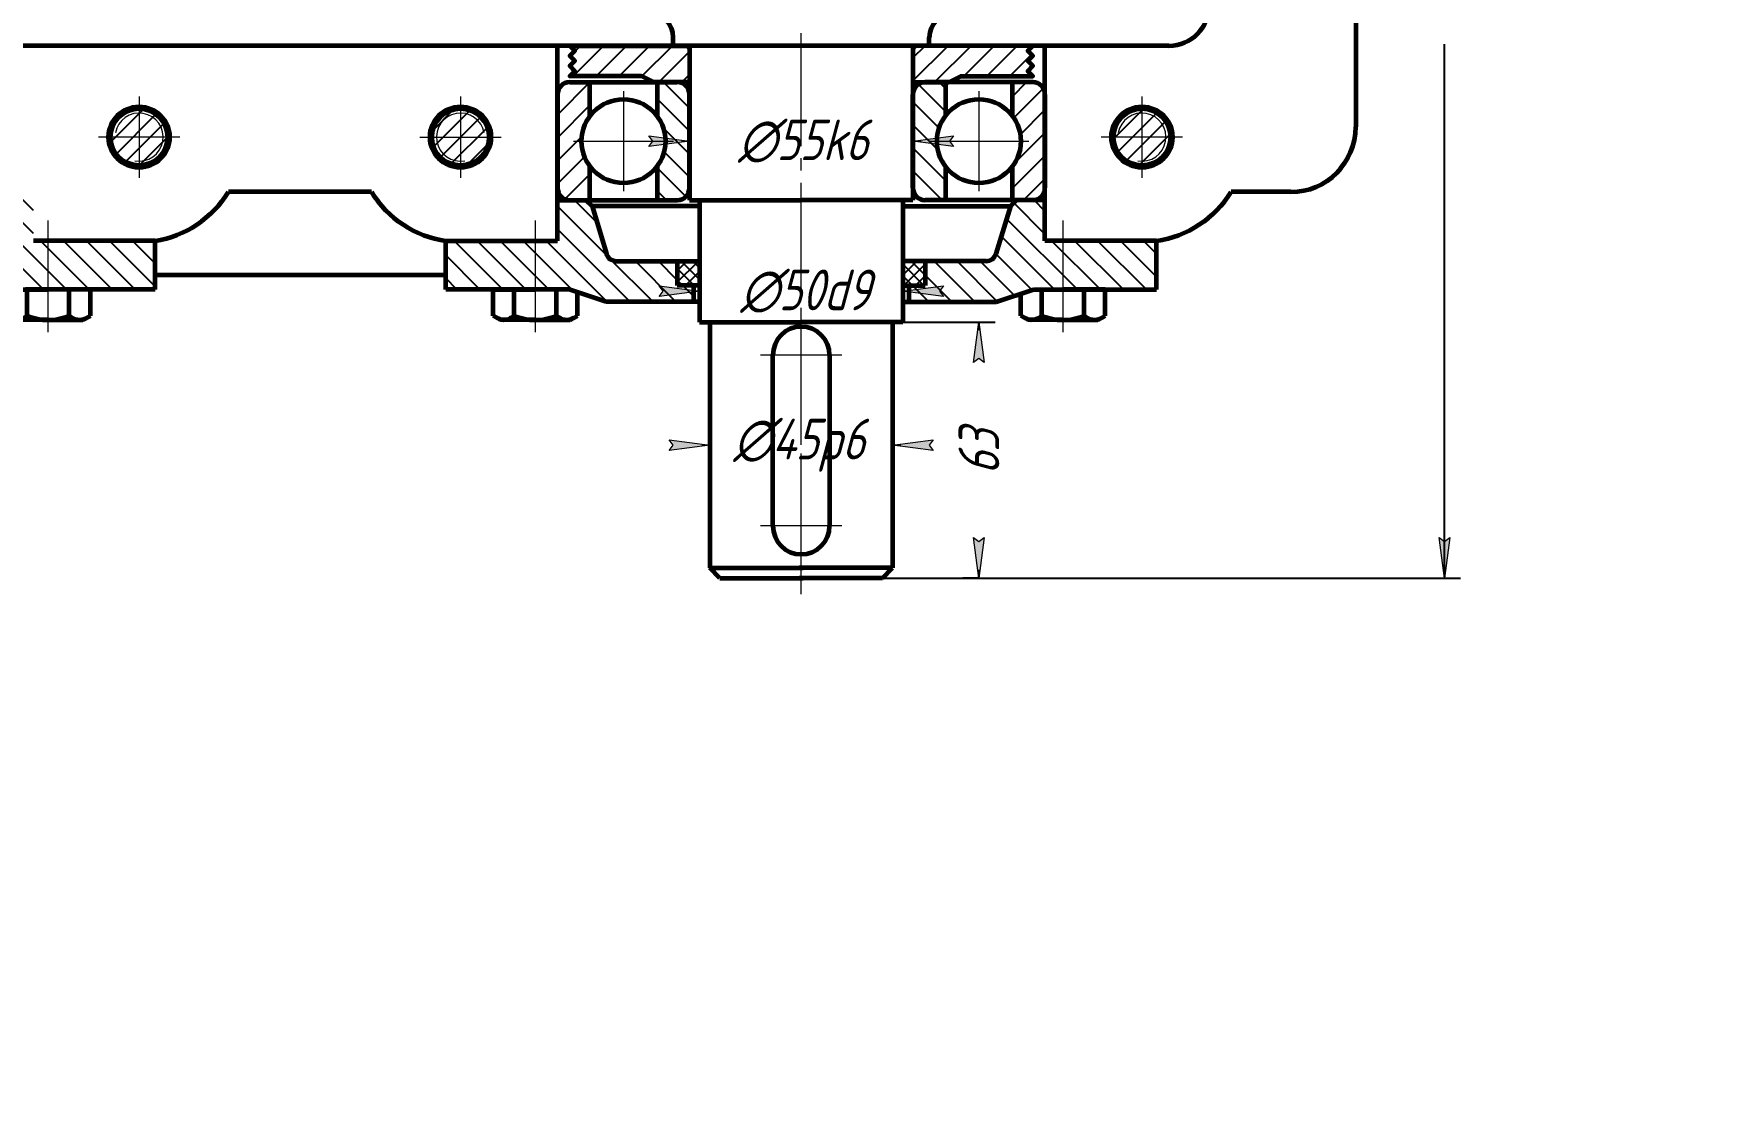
# Model space of a CAD drawing. Header units: millimetres. Extents: x 0 to 420, y 0 to 594.
# Drawn here: x 214.1 to 420, y 0 to 133 of the extents above; entities that cross this region are included whole.
import ezdxf

# ---------------------------------------------------------------- set-up
doc = ezdxf.new("R2010")
doc.units = ezdxf.units.MM
for name, pattern in [('K5LT_AXLED', [18.380000114440918, 13.88000011444092, -1.5, 1.5, -1.5]), ('K5LT_BASIC', [0]), ('K5LT_THIN', [0])]:
    doc.linetypes.add(name, pattern=pattern)
for name, color, linetype in [('Валы', 7, 'Continuous'), ('Корпус', 7, 'Continuous'), ('Подшипниковые узлы', 7, 'Continuous'), ('Размеры', 7, 'Continuous'), ('Системный слой', 7, 'Continuous')]:
    doc.layers.add(name, color=color, linetype=linetype)
doc.styles.add('KDIMTEXTSTYLE', font='GOST_AU.SHX', dxfattribs={"width": 0.96, "oblique": 15, "height": 5})
doc.dimstyles.new('KDIMSTYLE (0.50)', dxfattribs={"dimtxt": 5, "dimasz": 1, "dimexe": 2, "dimexo": 0, "dimgap": 1, "dimtad": 1, "dimlfac": 2, "dimtxsty": 'KDIMTEXTSTYLE', "dimsah": 1, "dimcen": 0, "dimdle": 1, "dimadec": 0, "dimazin": 0, "dimtfac": 0.667, "dimtmove": 0, "dimatfit": 3, "dimfxl": 1, "dimtvp": 1, "dimtolj": 1, "dimtzin": 0, "dimarcsym": 0})
pattern_1 = [(45, (0, 0), (-1.414213562373095, 1.414213562373095), [])]
pattern_2 = [(45, (0, 0), (-0.7071067811865476, 0.7071067811865476), []), (135, (0, 0), (-0.7071067811865476, -0.7071067811865475), [])]
pattern_3 = [(-45, (0, 0), (1.414213562373095, 1.414213562373095), [])]
pattern_4 = [(45, (0, 0), (-1.060660171779821, 1.060660171779821), [])]

# ---------------------------------------------------------------- blocks, each defined once
blk = doc.blocks.new('U27')
at = {"layer": 'Корпус', "color": 150, "linetype": 'K5LT_BASIC', "lineweight": 60, "true_color": 0x0080ff}
blk.add_line((353.8179551881025, 131.5006614871448), (76.31795518810239, 131.5006614871448), dxfattribs=at)
blk.add_arc((353.8179551881025, 136.5006614871448), 5, 270, 0, dxfattribs=at)
blk = doc.blocks.new('U31')
at = {"layer": 'Подшипниковые узлы'}
h = blk.add_hatch(dxfattribs=at)
h.set_pattern_fill('', angle=45, style=0, pattern_type=0)
h.set_pattern_definition(pattern_1)
h.paths.add_polyline_path([(282.564955081291, 116.6546618838733), (281.6922365077065, 118.4784936111032), (281.5873105308737, 120.497649478617), (282.2662871128533, 122.4021154612622), (282.5649549287031, 122.8466608869657), (282.5649549287031, 127.0006614871448), (280.0679551881025, 127.0006614871448), (279.062724424104, 126.6139948204781), (278.5757459651003, 125.6533429686263), (278.5679551881025, 125.5006614871448), (278.5679551881025, 114.0006614871448), (278.9546218547691, 112.9954307231463), (279.915273706621, 112.5084522641426), (280.0679551881025, 112.5006614871448), (282.5649549287031, 112.5006614871448)])
h = blk.add_hatch(dxfattribs=at)
h.set_pattern_fill('', angle=-45, style=0, pattern_type=0)
h.set_pattern_definition(pattern_3)
h.paths.add_polyline_path([(294.8179551881025, 114.0006614871448), (294.8179551881025, 125.5006614871448), (294.4312885214358, 126.5058922511432), (293.4706366695839, 126.9928707101469), (293.3179551881025, 127.0006614871448), (290.8209554475019, 127.0006614871448), (290.8209554475019, 122.8466608869657), (291.6936739311978, 121.0228291167234), (291.7985998085156, 119.0036732440383), (291.1196231326733, 117.0992072948568), (290.8209554475019, 116.6546617694324), (290.8209554475019, 112.5006614871448), (293.3179551881025, 112.5006614871448), (294.3231859521009, 112.8873281538114), (294.8101644111046, 113.8479800056633)])
h = blk.add_hatch(dxfattribs=at)
h.set_pattern_fill('', angle=-45, style=0, pattern_type=0)
h.set_pattern_definition(pattern_3)
h.paths.add_polyline_path([(326.314955081291, 116.6546618838733), (325.4422365077065, 118.4784936111032), (325.3373105308737, 120.497649478617), (326.0162871128533, 122.4021154612622), (326.3149549287031, 122.8466608869657), (326.3149549287031, 127.0006614871448), (323.8179551881025, 127.0006614871448), (322.812724424104, 126.6139948204781), (322.3257459651003, 125.6533429686263), (322.3179551881025, 125.5006614871448), (322.3179551881025, 114.0006614871448), (322.7046218547691, 112.9954307231463), (323.665273706621, 112.5084522641426), (323.8179551881025, 112.5006614871448), (326.3149549287031, 112.5006614871448)])
h = blk.add_hatch(dxfattribs=at)
h.set_pattern_fill('', angle=45, style=0, pattern_type=0)
h.set_pattern_definition(pattern_1)
h.paths.add_polyline_path([(338.5679551881025, 114.0006614871448), (338.5679551881025, 125.5006614871448), (338.1812885214358, 126.5058922511432), (337.220636669584, 126.9928707101469), (337.0679551881025, 127.0006614871448), (334.5709554475019, 127.0006614871448), (334.5709554475019, 122.8466608869657), (335.4436739311978, 121.0228291167234), (335.5485998085156, 119.0036732440383), (334.8696231326734, 117.0992072948568), (334.5709554475019, 116.6546617694324), (334.5709554475019, 112.5006614871448), (337.0679551881025, 112.5006614871448), (338.0731859521009, 112.8873281538114), (338.5601644111046, 113.8479800056633)])
at = {"layer": 'Подшипниковые узлы', "color": 150, "linetype": 'K5LT_BASIC', "lineweight": 60, "true_color": 0x0080ff}
for p, q in [((280.0679551881025, 127.0006614871448), (293.3179551881025, 127.0006614871448)), ((282.5649549287031, 122.8466608869657), (282.5649549287031, 127.0006614871448)), ((290.8209554475019, 127.0006614871448), (290.8209554475019, 122.8466608869657)), ((337.0679551881025, 127.0006614871448), (323.8179551881025, 127.0006614871448)), ((326.3149549287031, 127.0006614871448), (326.3149549287031, 122.8466608869657)), ((334.5709554475019, 122.8466608869657), (334.5709554475019, 127.0006614871448)), ((278.5679551881025, 125.5006614871448), (278.5679551881025, 114.0006614871448)), ((294.8179551881025, 114.0006614871448), (294.8179551881025, 125.5006614871448)), ((322.3179551881025, 114.0006614871448), (322.3179551881025, 125.5006614871448)), ((338.5679551881025, 125.5006614871448), (338.5679551881025, 114.0006614871448)), ((282.5649549287031, 112.5006614871448), (282.5649549287031, 116.6546617694324)), ((290.8209554475019, 116.6546617694324), (290.8209554475019, 112.5006614871448)), ((326.3149549287031, 116.6546617694324), (326.3149549287031, 112.5006614871448)), ((334.5709554475019, 112.5006614871448), (334.5709554475019, 116.6546617694324)), ((280.0679551881025, 112.5006614871448), (293.3179551881025, 112.5006614871448)), ((337.0679551881025, 112.5006614871448), (323.8179551881025, 112.5006614871448))]:
    blk.add_line(p, q, dxfattribs=at)
at = {"layer": 'Подшипниковые узлы', "color": 30, "linetype": 'K5LT_AXLED', "lineweight": 18, "true_color": 0xff8000}
for p, q in [((286.6929551881025, 125.9106613345569), (286.6929551881025, 113.5906616397327)), ((330.4429551881025, 125.9106613345569), (330.4429551881025, 113.5906616397327)), ((280.5329553406904, 119.7506614871448), (292.8529550355146, 119.7506614871448)), ((324.2829553406904, 119.7506614871448), (336.6029550355146, 119.7506614871448))]:
    blk.add_line(p, q, dxfattribs=at)
at = {"layer": 'Подшипниковые узлы', "color": 150, "linetype": 'K5LT_BASIC', "lineweight": 60, "true_color": 0x0080ff}
for centre in [(286.6929551881025, 119.7506614871448), (330.4429551881025, 119.7506614871448)]:
    blk.add_circle(centre, 5.159999847412109, dxfattribs=at)
for centre, start, end in [((280.0679551881025, 125.5006614871448), 90, 180), ((293.3179551881025, 125.5006614871448), 0, 90), ((323.8179551881025, 125.5006614871448), 90, 180), ((337.0679551881025, 125.5006614871448), 0, 90), ((280.0679551881025, 114.0006614871448), 180, 270), ((293.3179551881025, 114.0006614871448), 270, 0), ((323.8179551881025, 114.0006614871448), 180, 270), ((337.0679551881025, 114.0006614871448), 270, 0)]:
    blk.add_arc(centre, 1.5, start, end, dxfattribs=at)
blk = doc.blocks.new('U36')
at = {"layer": 'Корпус', "color": 30, "linetype": 'K5LT_AXLED', "lineweight": 18, "true_color": 0xff8000}
for p, q in [((227.0679551881024, 125.2506614871448), (227.0679551881024, 120.2506614871448)), ((227.0679551881024, 120.2506614871448), (222.0679551881024, 120.2506614871448)), ((232.0679551881024, 120.2506614871448), (227.0679551881024, 120.2506614871448)), ((227.0679551881024, 120.2506614871448), (227.0679551881024, 115.2506614871448))]:
    blk.add_line(p, q, dxfattribs=at)
at = {"layer": 'Корпус', "color": 150, "linetype": 'K5LT_BASIC', "lineweight": 60, "true_color": 0x0080ff}
blk.add_circle((227.0679551881024, 120.2506614871448), 3.5, dxfattribs=at)
at = {"layer": 'Корпус', "color": 7, "linetype": 'K5LT_THIN', "lineweight": 18}
blk.add_arc((227.0679551881024, 120.2506614871448), 2.960000038146973, 260, 170, dxfattribs=at)
blk = doc.blocks.new('U38')
at = {"layer": 'Корпус', "color": 30, "linetype": 'K5LT_AXLED', "lineweight": 18, "true_color": 0xff8000}
for p, q in [((266.6304551881025, 125.2506614871448), (266.6304551881025, 120.2506614871448)), ((261.6304551881025, 120.2506614871448), (266.6304551881025, 120.2506614871448)), ((266.6304551881025, 120.2506614871448), (271.6304551881025, 120.2506614871448)), ((266.6304551881025, 120.2506614871448), (266.6304551881025, 115.2506614871448))]:
    blk.add_line(p, q, dxfattribs=at)
at = {"layer": 'Корпус', "color": 150, "linetype": 'K5LT_BASIC', "lineweight": 60, "true_color": 0x0080ff}
blk.add_circle((266.6304551881025, 120.2506614871448), 3.5, dxfattribs=at)
at = {"layer": 'Корпус', "color": 7, "linetype": 'K5LT_THIN', "lineweight": 18}
blk.add_arc((266.6304551881025, 120.2506614871448), 2.960000038146973, 9.999999999999988, 280, dxfattribs=at)
blk = doc.blocks.new('U39')
at = {"layer": 'Корпус', "color": 30, "linetype": 'K5LT_AXLED', "lineweight": 18, "true_color": 0xff8000}
for p, q in [((350.5054551881025, 125.2506614871448), (350.5054551881025, 120.2506614871448)), ((350.5054551881025, 120.2506614871448), (345.5054551881025, 120.2506614871448)), ((355.5054551881025, 120.2506614871448), (350.5054551881025, 120.2506614871448)), ((350.5054551881025, 120.2506614871448), (350.5054551881025, 115.2506614871448))]:
    blk.add_line(p, q, dxfattribs=at)
at = {"layer": 'Корпус', "color": 150, "linetype": 'K5LT_BASIC', "lineweight": 60, "true_color": 0x0080ff}
blk.add_circle((350.5054551881025, 120.2506614871448), 3.5, dxfattribs=at)
at = {"layer": 'Корпус', "color": 7, "linetype": 'K5LT_THIN', "lineweight": 18}
blk.add_arc((350.5054551881025, 120.2506614871448), 2.960000038146973, 260, 170, dxfattribs=at)
blk = doc.blocks.new('U47')
at = {"layer": 'Валы', "color": 30, "linetype": 'K5LT_AXLED', "lineweight": 18, "true_color": 0xff8000}
for p, q in [((308.5679551881025, 67.42869050040333), (308.5679551881025, 98.42869050040333)), ((313.5679551881025, 93.42869050040333), (303.5679551881025, 93.42869050040333)), ((313.5679551881025, 72.42869050040333), (303.5679551881025, 72.42869050040333))]:
    blk.add_line(p, q, dxfattribs=at)
at = {"layer": 'Валы', "color": 150, "linetype": 'K5LT_BASIC', "lineweight": 60, "true_color": 0x0080ff}
for p, q in [((305.0679551881025, 72.42869050040333), (305.0679551881025, 93.42869050040333)), ((312.0679551881025, 93.42869050040333), (312.0679551881025, 72.42869050040333))]:
    blk.add_line(p, q, dxfattribs=at)
for centre, start, end in [((308.5679551881025, 93.42869050040333), 0, 180), ((308.5679551881025, 72.42869050040333), 180, 0)]:
    blk.add_arc(centre, 3.5, start, end, dxfattribs=at)
blk = doc.blocks.new('U52')
at = {"layer": 'Подшипниковые узлы', "color": 30, "linetype": 'K5LT_AXLED', "lineweight": 18, "true_color": 0xff8000}
blk.add_line((215.8740348489411, 96.25066148714478), (215.8740348489411, 110.0006614871448), dxfattribs=at)
at = {"layer": 'Подшипниковые узлы', "color": 150, "linetype": 'K5LT_BASIC', "lineweight": 60, "true_color": 0x0080ff}
for p, q in [((210.6778826387055, 98.28248893694337), (210.6778826387055, 101.5006614871448)), ((210.6778826387055, 101.5006614871448), (215.8740348489411, 101.5006614871448)), ((213.2759587438233, 98.28248893694337), (213.2759587438233, 101.5006614871448)), ((221.0701870591767, 101.5006614871448), (215.8740348489411, 101.5006614871448)), ((218.4721109540589, 98.28248893694337), (218.4721109540589, 101.5006614871448)), ((221.0701870591767, 98.28248893694337), (221.0701870591767, 101.5006614871448)), ((211.5990347535737, 97.75066148714478), (210.6778826387055, 98.28248893694337)), ((215.8740348489411, 97.75066148714478), (211.5990347535737, 97.75066148714478)), ((215.8740348489411, 97.75066148714478), (220.1490349443085, 97.75066148714478)), ((220.1490349443085, 97.75066148714478), (221.0701870591767, 98.28248893694337))]:
    blk.add_line(p, q, dxfattribs=at)
for centre, radius, start, end in [((212.0246935334499, 99.61664784695677), 1.829110336709869, 241.0191753128652, 313.1636155271195), ((215.8740348489411, 104.3626180835193), 6.611956596374512, 246.8626871738611, 270), ((215.8740348489411, 104.3626180835193), 6.611956596374512, 270, 293.137312826139), ((219.7233761644323, 99.61664784695677), 1.829110336709869, 226.8363844728805, 298.9808246871348)]:
    blk.add_arc(centre, radius, start, end, dxfattribs=at)
blk = doc.blocks.new('U55')
at = {"layer": 'Подшипниковые узлы', "color": 30, "linetype": 'K5LT_AXLED', "lineweight": 18, "true_color": 0xff8000}
blk.add_line((275.842002546186, 96.25066148714478), (275.842002546186, 110.0006614871448), dxfattribs=at)
at = {"layer": 'Подшипниковые узлы', "color": 150, "linetype": 'K5LT_BASIC', "lineweight": 60, "true_color": 0x0080ff}
for p, q in [((270.6458503359504, 98.28248893694337), (270.6458503359504, 101.5006614871448)), ((270.6458503359504, 101.5006614871448), (275.842002546186, 101.5006614871448)), ((273.2439264410682, 98.28248893694337), (273.2439264410682, 101.5006614871448)), ((279.9965266166739, 101.5006614871448), (275.842002546186, 101.5006614871448)), ((278.4400786513038, 98.28248893694337), (278.4400786513038, 101.5006614871448)), ((281.0381547564216, 98.28248893694337), (281.0381547564216, 101.1588772537901)), ((271.5670024508186, 97.75066148714478), (270.6458503359504, 98.28248893694337)), ((275.842002546186, 97.75066148714478), (271.5670024508186, 97.75066148714478)), ((275.842002546186, 97.75066148714478), (280.1170026415534, 97.75066148714478)), ((280.1170026415534, 97.75066148714478), (281.0381547564216, 98.28248893694337))]:
    blk.add_line(p, q, dxfattribs=at)
for centre, radius, start, end in [((271.9926612306948, 99.61664784695677), 1.829110336709869, 241.0191753128652, 313.1636155271195), ((275.842002546186, 104.3626180835193), 6.611956596374512, 246.8626871738611, 270), ((275.842002546186, 104.3626180835193), 6.611956596374512, 270, 293.137312826139), ((279.6913438616772, 99.61664784695677), 1.829110336709869, 226.8363844728805, 298.9808246871348)]:
    blk.add_arc(centre, radius, start, end, dxfattribs=at)
blk = doc.blocks.new('U56')
at = {"layer": 'Подшипниковые узлы', "color": 30, "linetype": 'K5LT_AXLED', "lineweight": 18, "true_color": 0xff8000}
blk.add_line((340.793907830019, 96.25066148714478), (340.793907830019, 110.0006614871448), dxfattribs=at)
at = {"layer": 'Подшипниковые узлы', "color": 150, "linetype": 'K5LT_BASIC', "lineweight": 60, "true_color": 0x0080ff}
for p, q in [((335.5977556197834, 98.28248893694337), (335.5977556197834, 100.9948147537901)), ((337.139383759531, 101.5006614871448), (340.793907830019, 101.5006614871448)), ((338.1958317249012, 98.28248893694337), (338.1958317249012, 101.5006614871448)), ((345.9900600402545, 101.5006614871448), (340.793907830019, 101.5006614871448)), ((343.3919839351368, 98.28248893694337), (343.3919839351368, 101.5006614871448)), ((345.9900600402545, 98.28248893694337), (345.9900600402545, 101.5006614871448)), ((336.5189077346515, 97.75066148714478), (335.5977556197834, 98.28248893694337)), ((340.793907830019, 97.75066148714478), (336.5189077346515, 97.75066148714478)), ((340.793907830019, 97.75066148714478), (345.0689079253864, 97.75066148714478)), ((345.0689079253864, 97.75066148714478), (345.9900600402545, 98.28248893694337))]:
    blk.add_line(p, q, dxfattribs=at)
for centre, radius, start, end in [((336.9445665145278, 99.61664784695677), 1.829110336709869, 241.0191753128652, 313.1636155271195), ((340.793907830019, 104.3626180835193), 6.611956596374512, 246.8626871738611, 270), ((340.793907830019, 104.3626180835193), 6.611956596374512, 270, 293.137312826139), ((344.6432491455101, 99.61664784695677), 1.829110336709869, 226.8363844728805, 298.9808246871348)]:
    blk.add_arc(centre, radius, start, end, dxfattribs=at)
blk = doc.blocks.new('KDIMARROW_01')
at = {"layer": 'Системный слой'}
blk.add_hatch(color=0, dxfattribs=at).paths.add_polyline_path([(-5, -0.6582624912261956), (0, 0), (-5, 0.658262491226197), (-4.5, 5.51091059616309e-16)])
at = {"layer": 'Системный слой', "color": 0, "linetype": 'K5LT_THIN', "lineweight": 18}
for p, q in [((-4.5, 5.51091059616309e-16), (-5, 0.658262491226197)), ((-5, 0.658262491226197), (0, 0)), ((0, 0), (-5, -0.6582624912261956)), ((-5, -0.6582624912261956), (-4.5, 5.51091059616309e-16)), ((0, 0), (-1, 0))]:
    blk.add_line(p, q, dxfattribs=at)

msp = doc.modelspace()

# ---------------------------------------------------------------- hatches: boundary and pattern name
at = {"layer": 'Корпус'}
h = msp.add_hatch(dxfattribs=at)
h.set_pattern_fill('', angle=45, style=0, pattern_type=0)
h.set_pattern_definition(pattern_4)
h.paths.add_polyline_path([(230.5679551881024, 120.2506614871448), (230.1736694738167, 121.8645198376546), (229.0796473163823, 123.1147660210291), (227.5323786059641, 123.7197119175856), (225.8804724560929, 123.5430595130795), (224.4961134360459, 122.6246096757914), (223.6912061087071, 121.1712947772245), (223.6471010229301, 119.5105555618724), (224.3737353245716, 118.0165667427448), (225.7073938566901, 117.0259331476617), (227.3475951867432, 116.7618505906988), (228.9247919130209, 117.2838184887719), (230.0836319567864, 118.4742342787233), (230.5630215612402, 120.0648899948171)])
h = msp.add_hatch(dxfattribs=at)
h.set_pattern_fill('', angle=45, style=0, pattern_type=0)
h.set_pattern_definition(pattern_4)
h.paths.add_polyline_path([(270.1304551881025, 120.2506614871448), (269.7361694738167, 121.8645198376546), (268.6421473163824, 123.1147660210291), (267.0948786059641, 123.7197119175856), (265.4429724560929, 123.5430595130795), (264.0586134360459, 122.6246096757914), (263.2537061087072, 121.1712947772245), (263.2096010229302, 119.5105555618724), (263.9362353245716, 118.0165667427448), (265.2698938566901, 117.0259331476617), (266.9100951867432, 116.7618505906988), (268.487291913021, 117.2838184887719), (269.6461319567864, 118.4742342787233), (270.1255215612402, 120.0648899948171)])
h = msp.add_hatch(dxfattribs=at)
h.set_pattern_fill('', angle=45, style=0, pattern_type=0)
h.set_pattern_definition(pattern_4)
h.paths.add_polyline_path([(354.0054551881025, 120.2506614871448), (353.6111694738167, 121.8645198376546), (352.5171473163824, 123.1147660210291), (350.9698786059641, 123.7197119175856), (349.3179724560929, 123.5430595130795), (347.9336134360459, 122.6246096757914), (347.1287061087072, 121.1712947772245), (347.0846010229302, 119.5105555618724), (347.8112353245716, 118.0165667427448), (349.1448938566901, 117.0259331476617), (350.7850951867432, 116.7618505906988), (352.362291913021, 117.2838184887719), (353.5211319567864, 118.4742342787233), (354.0005215612402, 120.0648899948171)])
at = {"layer": 'Подшипниковые узлы'}
h = msp.add_hatch(dxfattribs=at)
h.set_pattern_fill('', angle=45, style=0, pattern_type=0)
h.set_pattern_definition(pattern_1)
h.paths.add_polyline_path([(294.3179551881025, 131.5006614871448), (280.0679551881025, 131.5006614871448), (280.6929551881025, 130.8756614871448), (280.0679551881025, 130.2506614871448), (280.6929551881025, 129.6256614871448), (280.0679551881025, 129.0006614871448), (280.6929551881025, 128.3756614871448), (280.0679551881025, 127.7506614871448), (288.9179551881025, 127.7506614871448), (290.3929551881025, 127.0006614871448), (294.8179551881025, 127.0006614871448), (294.8179551881025, 131.0006614871448), (294.6715085786958, 131.3542148777381)])
h = msp.add_hatch(dxfattribs=at)
h.set_pattern_fill('', angle=45, style=0, pattern_type=0)
h.set_pattern_definition(pattern_1)
h.paths.add_polyline_path([(322.8179551881024, 131.5006614871448), (337.0679551881025, 131.5006614871448), (336.4429551881025, 130.8756614871448), (337.0679551881025, 130.2506614871448), (336.4429551881025, 129.6256614871448), (337.0679551881025, 129.0006614871448), (336.4429551881025, 128.3756614871448), (337.0679551881025, 127.7506614871448), (328.2179551881025, 127.7506614871448), (326.7429551881024, 127.0006614871448), (322.3179551881025, 127.0006614871448), (322.3179551881024, 131.0006614871448), (322.4644017975091, 131.3542148777381)])
h = msp.add_hatch(dxfattribs=at)
h.set_pattern_fill('', angle=-45, style=0, pattern_type=0)
h.set_pattern_definition(pattern_3)
h.paths.add_polyline_path([(214.0679551881024, 107.5006614871448), (214.0679551881024, 114.0006614871448), (212.5679551881024, 114.0006614871448), (209.8679551881025, 114.0006614871448), (209.1179551881025, 113.2506614871448), (206.8679551881025, 107.5006614871448), (151.2679551881025, 107.5006614871448), (149.0179551881025, 113.2506614871448), (148.2679551881025, 114.0006614871448), (145.5679551881024, 114.0006614871448), (144.0679551881024, 114.0006614871448), (144.0679551881024, 107.5006614871448), (129.0679551881024, 107.5006614871448), (129.0679551881024, 101.5006614871448), (145.0679551881024, 101.5006614871448), (145.3608484069159, 102.2077682683313), (146.0679551881024, 102.5006614871448), (212.0679551881024, 102.5006614871448), (212.775061969289, 102.2077682683313), (213.0679551881024, 101.5006614871448), (229.0679551881024, 101.5006614871448), (229.0679551881024, 107.5006614871448)])
h = msp.add_hatch(dxfattribs=at)
h.set_pattern_fill('', angle=-45, style=0, pattern_type=0)
h.set_pattern_definition(pattern_3)
h.paths.add_polyline_path([(284.5679551881025, 100.0006614871448), (295.3179551881025, 100.0006614871448), (295.3179551881025, 102.0006614871448), (293.3179551881025, 102.0006614871448), (293.3179551881025, 105.0006614871448), (285.798478588121, 105.0006614871448), (284.9145951116379, 105.3667780106616), (284.602636237585, 105.8867094674164), (282.8179551881025, 111.7506614871448), (282.0679551881025, 112.5006614871448), (280.0679551881025, 112.5006614871448), (278.5679551881025, 112.5006614871448), (278.5679551881025, 107.5006614871448), (264.8179551881025, 107.5006614871448), (264.8179551881025, 101.5006614871448), (279.9965266166739, 101.5006614871448)])
h = msp.add_hatch(dxfattribs=at)
h.set_pattern_fill('', angle=-45, style=0, pattern_type=0)
h.set_pattern_definition(pattern_3)
h.paths.add_polyline_path([(321.8179551881025, 100.0006614871448), (332.5679551881025, 100.0006614871448), (337.139383759531, 101.5006614871448), (352.3179551881025, 101.5006614871448), (352.3179551881025, 107.5006614871448), (338.5679551881025, 107.5006614871448), (338.5679551881025, 112.5006614871448), (337.0679551881025, 112.5006614871448), (335.0679551881025, 112.5006614871448), (334.3179551881025, 111.7506614871448), (332.53327413862, 105.8867094674164), (331.9256670822016, 105.1477203106742), (331.3374317880839, 105.0006614871448), (323.8179551881025, 105.0006614871448), (323.8179551881025, 102.0006614871448), (321.8179551881025, 102.0006614871448)])
h = msp.add_hatch(dxfattribs=at)
h.set_pattern_fill('', angle=45, style=0, pattern_type=0)
h.set_pattern_definition(pattern_2)
h.paths.add_polyline_path([(296.0679551881025, 102.0006614871448), (296.0679551881025, 105.0006614871448), (293.3179551881025, 105.0006614871448), (293.3179551881025, 102.0006614871448)])
h = msp.add_hatch(dxfattribs=at)
h.set_pattern_fill('', angle=45, style=0, pattern_type=0)
h.set_pattern_definition(pattern_2)
h.paths.add_polyline_path([(323.8179551881025, 102.0006614871448), (323.8179551881025, 105.0006614871448), (321.0679551881025, 105.0006614871448), (321.0679551881025, 102.0006614871448)])

# ---------------------------------------------------------------- linework, layer by layer
at = {"layer": 'Валы', "color": 150, "linetype": 'K5LT_BASIC', "lineweight": 60, "true_color": 0x0080ff}
for p, q in [((292.8179551881025, 131.5006614871448), (292.8179551881025, 132.5006614871448)), ((324.3179551881025, 131.5006614871448), (324.3179551881025, 132.5006614871448)), ((294.8179551881025, 131.5006614871448), (294.8179551881025, 112.5006614871448)), ((322.3179551881024, 131.5006614871448), (322.3179551881025, 112.5006614871448)), ((294.8179551881025, 112.5006614871448), (308.5679551881025, 112.5006614871448)), ((296.0679551881025, 112.5006614871448), (296.0679551881025, 97.50066148714478)), ((322.3179551881025, 112.5006614871448), (308.5679551881025, 112.5006614871448)), ((321.0679551881025, 112.5006614871448), (321.0679551881025, 97.50066148714478)), ((296.0679551881025, 97.50066148714478), (308.5679551881025, 97.50066148714478)), ((297.3179551881025, 97.50066148714478), (297.3179551881025, 67.25066148714478)), ((321.0679551881025, 97.50066148714478), (308.5679551881025, 97.50066148714478)), ((319.8179551881025, 97.50066148714478), (319.8179551881025, 67.25066148714478)), ((298.5679551881025, 66.00066148714478), (297.3179551881025, 67.25066148714478)), ((297.3179551881025, 67.25066148714478), (308.8179551881025, 67.25066148714478)), ((298.5679551881025, 66.00066148714478), (308.8179551881025, 66.00066148714478)), ((319.8179551881025, 67.25066148714478), (308.3179551881025, 67.25066148714478)), ((318.5679551881025, 66.00066148714478), (308.3179551881025, 66.00066148714478)), ((318.5679551881025, 66.00066148714478), (319.8179551881025, 67.25066148714478))]:
    msp.add_line(p, q, dxfattribs=at)
for centre, start, end in [((289.8179551881025, 132.5006614871448), 0, 90), ((327.3179551881025, 132.5006614871448), 90, 180)]:
    msp.add_arc(centre, 3, start, end, dxfattribs=at)
at = {"layer": 'Корпус', "color": 150, "linetype": 'K5LT_BASIC', "lineweight": 60, "true_color": 0x0080ff}
for p, q in [((376.8179551881025, 229.5006614871448), (376.8179551881025, 121.5006614871448)), ((278.5679551881025, 112.5006614871448), (278.5679551881025, 131.5006614871448)), ((338.5679551881025, 112.5006614871448), (338.5679551881025, 131.5006614871448)), ((255.6629962184961, 113.5006614871448), (238.0679551881024, 113.5006614871448)), ((368.8179551881025, 113.5006614871448), (361.4729141577089, 113.5006614871448)), ((264.8179551881025, 103.2631614871448), (229.0679551881024, 103.2631614871448))]:
    msp.add_line(p, q, dxfattribs=at)
for centre in [(227.0679551881024, 120.2506614871448), (266.6304551881025, 120.2506614871448), (350.5054551881025, 120.2506614871448)]:
    msp.add_circle(centre, 3.75, dxfattribs=at)
for centre, radius, start, end in [((368.8179551881025, 121.5006614871448), 8, 270, 0), ((227.0679551881024, 120.2506614871448), 12.90590949914031, 278.9149269571481, 328.4652080948118), ((266.6304551881025, 120.2506614871448), 12.87818528559051, 211.6105125925365, 261.9092221280104), ((350.5054551881025, 120.2506614871448), 12.87818528559051, 278.0907778719896, 328.3894874074635)]:
    msp.add_arc(centre, radius, start, end, dxfattribs=at)
at = {"layer": 'Подшипниковые узлы', "color": 150, "linetype": 'K5LT_BASIC', "lineweight": 60, "true_color": 0x0080ff}
for p, q in [((278.5679551881025, 112.5006614871448), (282.0679551881025, 112.5006614871448)), ((278.5679551881025, 107.5006614871448), (278.5679551881025, 112.5006614871448)), ((282.0679551881025, 112.5006614871448), (282.8179551881025, 111.7506614871448)), ((282.8179551881025, 111.7506614871448), (284.602636237585, 105.8867094674164)), ((296.0679551881025, 111.7506614871448), (282.8179551881025, 111.7506614871448)), ((321.0679551881025, 111.7506614871448), (334.3179551881025, 111.7506614871448)), ((334.3179551881025, 111.7506614871448), (332.53327413862, 105.8867094674164)), ((335.0679551881025, 112.5006614871448), (334.3179551881025, 111.7506614871448)), ((338.5679551881025, 112.5006614871448), (335.0679551881025, 112.5006614871448)), ((338.5679551881025, 107.5006614871448), (338.5679551881025, 112.5006614871448)), ((229.0679551881024, 107.5006614871448), (214.0679551881024, 107.5006614871448)), ((229.0679551881024, 101.5006614871448), (229.0679551881024, 107.5006614871448)), ((264.8179551881025, 101.5006614871448), (264.8179551881025, 107.5006614871448)), ((264.8179551881025, 107.5006614871448), (278.5679551881025, 107.5006614871448)), ((352.3179551881025, 107.5006614871448), (338.5679551881025, 107.5006614871448)), ((352.3179551881025, 101.5006614871448), (352.3179551881025, 107.5006614871448)), ((285.798478588121, 105.0006614871448), (296.0679551881025, 105.0006614871448)), ((293.3179551881025, 105.0006614871448), (293.3179551881025, 102.0006614871448)), ((331.3374317880839, 105.0006614871448), (321.0679551881025, 105.0006614871448)), ((323.8179551881025, 105.0006614871448), (323.8179551881025, 102.0006614871448)), ((229.0679551881024, 101.5006614871448), (213.0679551881024, 101.5006614871448)), ((279.9965266166739, 101.5006614871448), (264.8179551881025, 101.5006614871448)), ((284.5679551881025, 100.0006614871448), (279.9965266166739, 101.5006614871448)), ((296.0679551881025, 102.0006614871448), (293.3179551881025, 102.0006614871448)), ((295.3179551881025, 102.0006614871448), (295.3179551881025, 100.0006614871448)), ((321.0679551881025, 102.0006614871448), (323.8179551881025, 102.0006614871448)), ((321.8179551881025, 102.0006614871448), (321.8179551881025, 100.0006614871448)), ((332.5679551881025, 100.0006614871448), (337.139383759531, 101.5006614871448)), ((337.139383759531, 101.5006614871448), (352.3179551881025, 101.5006614871448)), ((296.0679551881025, 100.0006614871448), (284.5679551881025, 100.0006614871448)), ((321.0679551881025, 100.0006614871448), (332.5679551881025, 100.0006614871448))]:
    msp.add_line(p, q, dxfattribs=at)
for points in [[(294.8179551881025, 131.0006614871448), (294.8179551881025, 127.0006614871448), (290.3929551881025, 127.0006614871448), (288.9179551881025, 127.7506614871448), (280.0679551881025, 127.7506614871448), (280.6929551881025, 128.3756614871448), (280.0679551881025, 129.0006614871448), (280.6929551881025, 129.6256614871448), (280.0679551881025, 130.2506614871448), (280.6929551881025, 130.8756614871448), (280.0679551881025, 131.5006614871448), (294.3179551881025, 131.5006614871448, -0.414213562373095)], [(322.3179551881024, 131.0006614871448), (322.3179551881025, 127.0006614871448), (326.7429551881024, 127.0006614871448), (328.2179551881025, 127.7506614871448), (337.0679551881025, 127.7506614871448), (336.4429551881025, 128.3756614871448), (337.0679551881025, 129.0006614871448), (336.4429551881025, 129.6256614871448), (337.0679551881025, 130.2506614871448), (336.4429551881025, 130.8756614871448), (337.0679551881025, 131.5006614871448), (322.8179551881024, 131.5006614871448, 0.414213562373095)]]:
    msp.add_lwpolyline(points, format="xyb", close=True, dxfattribs=at)
for centre, start, end in [((285.798478588121, 106.2506614871448), 196.9275130641472, 270), ((331.3374317880839, 106.2506614871448), 270, 343.072486935853)]:
    msp.add_arc(centre, 1.25, start, end, dxfattribs=at)
at = {"layer": 'Системный слой', "color": 30, "linetype": 'K5LT_AXLED', "lineweight": 18, "true_color": 0xff8000}
msp.add_line((308.5679551881025, 64.00066148714478), (308.5679551881025, 251.5006614871448), dxfattribs=at)

# ---------------------------------------------------------------- block references
for name in ['U36', 'U38', 'U39']:
    msp.add_blockref(name, (0, 0))
at = {"layer": 'Валы'}
msp.add_blockref('U47', (0, 0), dxfattribs=at)
at = {"layer": 'Корпус'}
msp.add_blockref('U27', (0, 0), dxfattribs=at)
at = {"layer": 'Подшипниковые узлы'}
for name in ['U31', 'U52', 'U55', 'U56']:
    msp.add_blockref(name, (0, 0), dxfattribs=at)

# ---------------------------------------------------------------- dimensions: what is measured, and where the dimension line sits
at = {"layer": 'Размеры', "color": 7}
for base, p1, p2, location in [((387.7316699895365, 303.5006614871448), (318.5679551881025, 66.00066148714478), (195.5679551881024, 303.5006614871448), (387.7316699895365, 184.5006614871448)), ((330.4429551881025, 97.50066148714478), (330.4429551881025, 66.00066148714478), (321.0679551881025, 97.50066148714478), (330.4429551881025, 81.50066148714478))]:
    msp.add_linear_dim(base=base, p1=p1, p2=p2, angle=90, location=location, dimstyle='KDIMSTYLE (0.50)', override={"dimexo": 0, "dimpost": '\\H5.0;\\W0.965;\\Q15;<>', "dimblk1": 'KDIMARROW_01', "dimblk2": 'KDIMARROW_01', "dimse1": 0, "dimse2": 0, "dimclrt": 7, "dimtolj": 1}, dxfattribs=at).render()
for base, p1, p2, location, override in [((294.8179551881025, 119.7506614871448), (322.3179551881025, 119.7506614871448), (294.8179551881025, 120.764660099663), (308.8179551881025, 119.7506614871448), {"dimexo": 0, "dimpost": '\\H5.0;\\W0.965;\\Q15;∅<>\\H5.0;\\W0.965;\\Q15;\\Q15;k6', "dimblk1": 'KDIMARROW_01', "dimblk2": 'KDIMARROW_01', "dimse1": 0, "dimse2": 0, "dimclrt": 7, "dimtolj": 1}), ((296.0679551881025, 101.2864125075209), (321.0679551881025, 102.0006614871448), (296.0679551881025, 102.0006614871448), (309.0679551881025, 101.2864125075209), {"dimexo": 0, "dimpost": '\\H5.0;\\W0.965;\\Q15;∅<>\\H5.0;\\W0.965;\\Q15;\\Q15;d9', "dimblk1": 'KDIMARROW_01', "dimblk2": 'KDIMARROW_01', "dimse1": 0, "dimse2": 0, "dimclrt": 7, "dimtolj": 1}), ((297.3179551881025, 82.34874429839168), (319.8179551881025, 81.68094619277373), (297.3179551881025, 81.49720778145002), (308.3179551881025, 82.34874429839168), {"dimexo": 0, "dimpost": '\\H5.0;\\W0.965;\\Q15;∅<>\\H5.0;\\W0.965;\\Q15;\\Q15;p6', "dimblk1": 'KDIMARROW_01', "dimblk2": 'KDIMARROW_01', "dimse1": 0, "dimse2": 0, "dimclrt": 7, "dimtolj": 1})]:
    msp.add_linear_dim(base=base, p1=p1, p2=p2, location=location, dimstyle='KDIMSTYLE (0.50)', override=override, dxfattribs=at).render()

doc.saveas('drawing.dxf')
